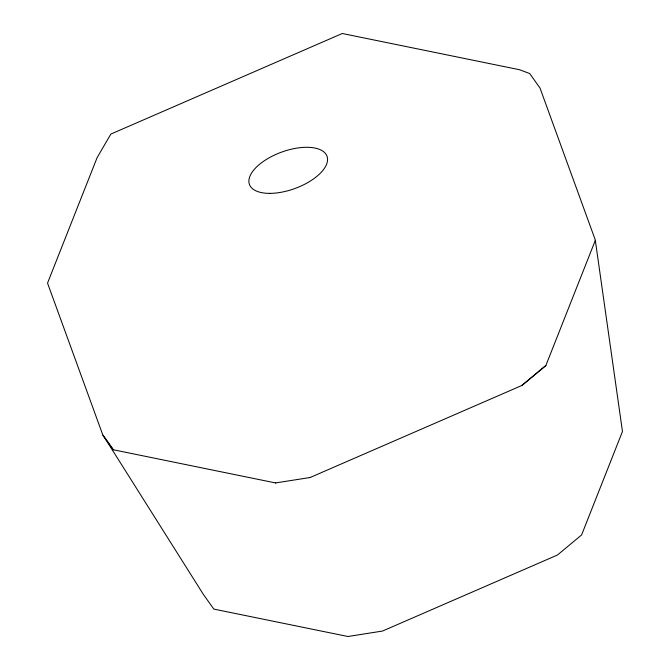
<?xml version="1.0" encoding="UTF-8"?>
<svg xmlns="http://www.w3.org/2000/svg" width="670" height="670" viewBox="0 0 670 670"><rect width="100%" height="100%" fill="white"/><g stroke="black" fill="none" stroke-linecap="round" stroke-linejoin="round"><path stroke-width="1" d="M521.754 385.535L545.882 365.468M309.883 477.609L522.014 385.418L545.824 365.619L595.379 240.203L539.986 87.996L529.702 73.558L519.652 69.755L342.286 33.5L110.86 134.075L97.091 157.685L47.536 283.109L102.937 435.316L113.213 449.746L275.789 482.978M275.588 482.936L310.143 477.501M113.414 449.788L102.996 435.157L203.404 594.457L213.822 609.089L347.923 636.5L382.478 631.065L557.457 555.02L581.585 534.953L622.464 431.497L595.32 240.354M269.801 193.37A41.272 19.38 -20 0 0 327.538 158.748A41.272 19.38 -20 0 0 267.313 158.874A41.272 19.38 -20 0 0 269.801 193.37"/></g></svg>
